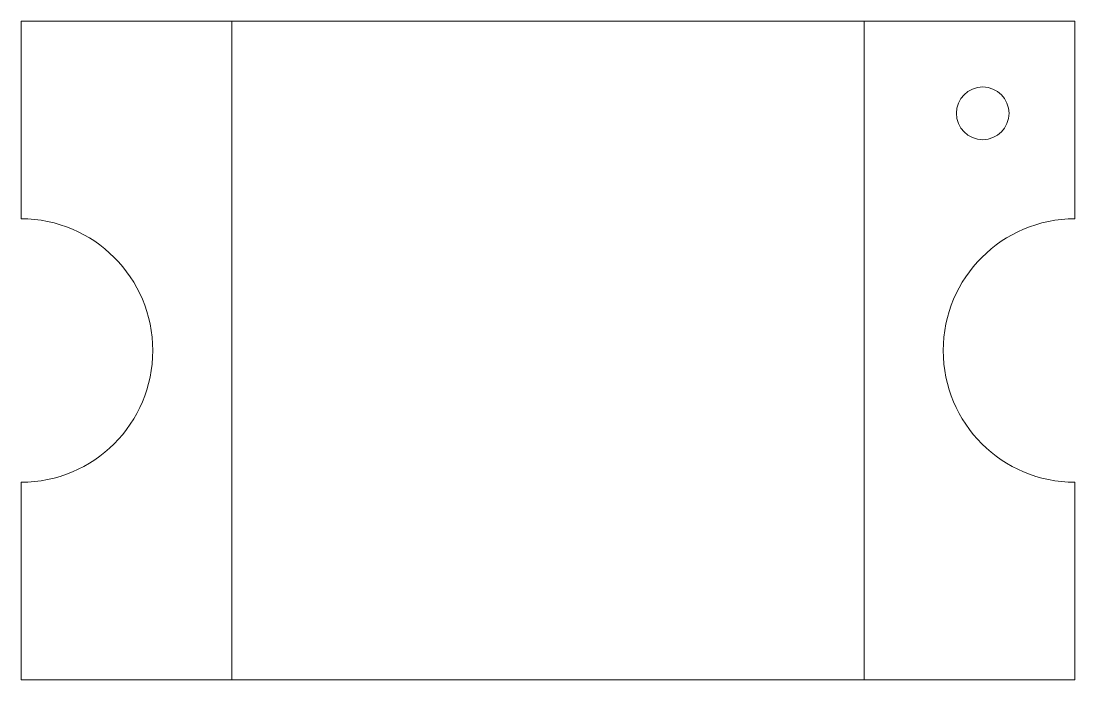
# Model space of a CAD drawing. Header units: centimetres. Extents: x -12.19 to -8.67, y -14.91 to -7.59.
# Drawn here: x -10.6 to -10.4, y -14.9125 to -14.7875 of the extents above; entities that cross this region are included whole.
import ezdxf

# ---------------------------------------------------------------- set-up
doc = ezdxf.new("R2010")
doc.units = ezdxf.units.CM
doc.header["$MEASUREMENT"] = 0
doc.layers.add('Layer 1', color=7, linetype='Continuous')

msp = doc.modelspace()

# ---------------------------------------------------------------- linework, layer by layer
at = {"layer": 'Layer 1', "color": 250, "lineweight": 9}
msp.add_ellipse((-10.4175, -14.805), major_axis=(0, 0.005), ratio=1, dxfattribs=at)
msp.add_open_spline([(-10.6, -14.7875), (-10.6, -14.7875), (-10.4, -14.7875), (-10.4, -14.7875), (-10.4, -14.7875), (-10.4, -14.7875), (-10.4, -14.82501), (-10.4, -14.82501), (-10.4, -14.82501), (-10.41381, -14.82502), (-10.425, -14.8362), (-10.425, -14.85001), (-10.425, -14.85001), (-10.425, -14.86381), (-10.41381, -14.875), (-10.4, -14.87501), (-10.4, -14.87501), (-10.4, -14.87501), (-10.4, -14.9125), (-10.4, -14.9125), (-10.4, -14.9125), (-10.4, -14.9125), (-10.6, -14.9125), (-10.6, -14.9125), (-10.6, -14.9125), (-10.6, -14.9125), (-10.6, -14.87501), (-10.6, -14.87501), (-10.6, -14.87501), (-10.6, -14.87501), (-10.59999, -14.87501), (-10.59999, -14.87501), (-10.59999, -14.87501), (-10.58619, -14.87501), (-10.575, -14.86381), (-10.575, -14.85001), (-10.575, -14.85001), (-10.575, -14.8362), (-10.58619, -14.82501), (-10.59999, -14.82501), (-10.59999, -14.82501), (-10.59999, -14.82501), (-10.6, -14.82501), (-10.6, -14.82501), (-10.6, -14.82501), (-10.6, -14.82501), (-10.6, -14.7875), (-10.6, -14.7875)], degree=3, knots=[0, 0, 0, 0, 0.083333, 0.083333, 0.083333, 0.083333, 0.166667, 0.166667, 0.166667, 0.166667, 0.25, 0.25, 0.25, 0.25, 0.333333, 0.333333, 0.333333, 0.333333, 0.416667, 0.416667, 0.416667, 0.416667, 0.5, 0.5, 0.5, 0.5, 0.583333, 0.583333, 0.583333, 0.583333, 0.666667, 0.666667, 0.666667, 0.666667, 0.75, 0.75, 0.75, 0.75, 0.833333, 0.833333, 0.833333, 0.833333, 0.916667, 0.916667, 0.916667, 0.916667, 1, 1, 1, 1], dxfattribs=at)
for points in [[(-10.56, -14.7875), (-10.56, -14.7875), (-10.56, -14.9125), (-10.56, -14.9125)], [(-10.44, -14.7875), (-10.44, -14.7875), (-10.44, -14.9125), (-10.44, -14.9125)]]:
    msp.add_open_spline(points, degree=3, dxfattribs=at)

doc.saveas('drawing.dxf')
